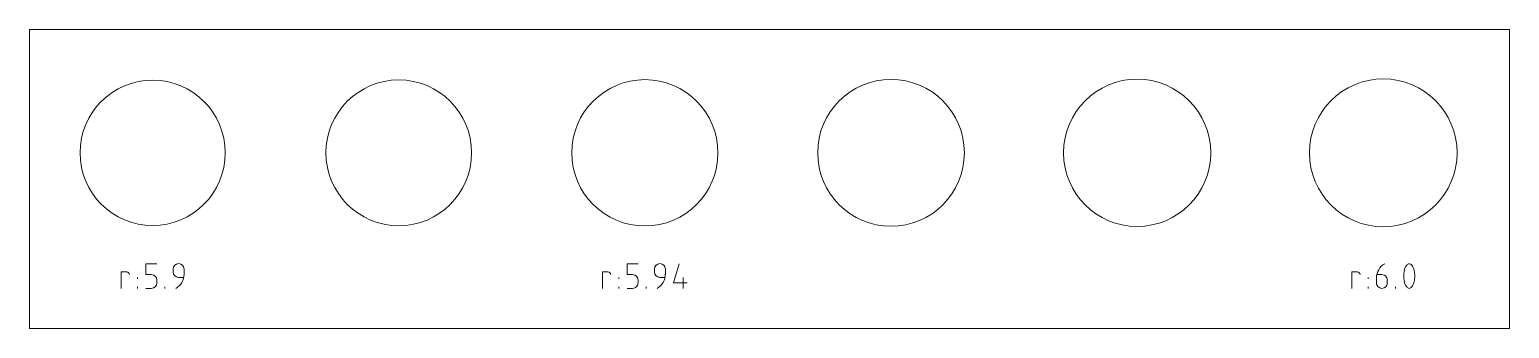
# Model space of a CAD drawing. Header units: millimetres. Extents: x 50 to 170, y 66 to 90.
import ezdxf

# ---------------------------------------------------------------- set-up
doc = ezdxf.new("R2010")
doc.units = ezdxf.units.MM
doc.layers.add('cut', color=7, linetype='CONTINUOUS', lineweight=0, true_color=0x000000)
doc.layers.add('labels', color=1, linetype='CONTINUOUS', lineweight=0, true_color=0xff0000)

msp = doc.modelspace()

# ---------------------------------------------------------------- linework, layer by layer
at = {"layer": 'cut'}
for p, q in [((50, 90), (170.25, 90)), ((50, 65.75), (50, 90)), ((170.25, 90), (170.25, 65.75)), ((170.25, 65.75), (50, 65.75))]:
    msp.add_line(p, q, dxfattribs=at)
for centre, radius in [((60, 80), 5.9), ((80, 80), 5.92), ((100, 80), 5.94), ((120, 80), 5.96), ((140, 80), 5.98), ((160, 80), 6)]:
    msp.add_circle(centre, radius, dxfattribs=at)
at = {"layer": 'labels'}
for p, q in [((60.33, 71), (59.44, 71)), ((59.44, 71), (59.44, 70.11)), ((99.44, 71), (98.56, 71)), ((98.56, 71), (98.56, 70.11)), ((102.33, 69.44), (102.78, 71)), ((57.44, 69), (57.44, 70.33)), ((57.44, 70.33), (57.89, 70.33)), ((58.78, 69.89), (58.78, 69.78)), ((59.44, 70.11), (59.89, 70.11)), ((61.67, 70.56), (61.67, 70.33)), ((62.11, 69.89), (62.53, 69.89)), ((62.56, 70.15), (62.56, 70.56)), ((96.56, 69), (96.56, 70.33)), ((96.56, 70.33), (97, 70.33)), ((97.89, 69.89), (97.89, 69.78)), ((98.56, 70.11), (99, 70.11)), ((100.78, 70.56), (100.78, 70.33)), ((101.22, 69.89), (101.64, 69.89)), ((101.67, 70.15), (101.67, 70.56)), ((103.11, 69), (103.11, 69.89)), ((157.44, 69), (157.44, 70.33)), ((157.44, 70.33), (157.89, 70.33)), ((158.78, 69.89), (158.78, 69.78)), ((159.44, 69.85), (159.44, 69.44)), ((159.89, 70.11), (159.47, 70.11)), ((58.78, 69), (58.78, 69.11)), ((59.89, 69), (59.44, 69)), ((60.33, 69.67), (60.33, 69.44)), ((61, 69), (61, 69.11)), ((97.89, 69), (97.89, 69.11)), ((99, 69), (98.56, 69)), ((99.44, 69.67), (99.44, 69.44)), ((100.11, 69), (100.11, 69.11)), ((103.44, 69.44), (102.33, 69.44)), ((158.78, 69), (158.78, 69.11)), ((160.33, 69.44), (160.33, 69.67)), ((161, 69), (161, 69.11))]:
    msp.add_line(p, q, dxfattribs=at)
for centre, radius, start, end in [((62.11, 70.56), 0.444, 0, 180), ((101.22, 70.56), 0.444, 0, 180), ((160.78, 69.85), 1.33, 120, 180), ((162.11, 70.76), 0.242, 32.76, 147.2), ((57.89, 70.11), 0.222, 0, 90), ((59.89, 69.67), 0.444, 0, 90), ((62.11, 70.33), 0.444, 180, 270), ((61.22, 70.15), 1.33, 300, 0), ((97, 70.11), 0.222, 0, 90), ((99, 69.67), 0.444, 0, 90), ((101.22, 70.33), 0.444, 180, 270), ((100.33, 70.15), 1.33, 300, 0), ((157.89, 70.11), 0.222, 0, 90), ((159.89, 69.67), 0.444, 0, 90), ((163.76, 70.01), 2.09, 167.9, 180.2), ((163.76, 69.99), 2.09, 179.8, 192.1), ((162.76, 70.25), 1.07, 143.2, 169.5), ((161.46, 70.25), 1.07, 10.51, 36.77), ((160.47, 70.01), 2.09, 359.8, 12.09), ((160.47, 69.99), 2.09, 347.9, 0.1885), ((59.89, 69.44), 0.444, 270, 0), ((99, 69.44), 0.444, 270, 0), ((159.89, 69.44), 0.444, 180, 0), ((162.76, 69.75), 1.07, 190.5, 216.8), ((162.11, 69.24), 0.242, 212.8, 327.2), ((161.46, 69.75), 1.07, 323.2, 349.5)]:
    msp.add_arc(centre, radius, start, end, dxfattribs=at)

doc.saveas('drawing.dxf')
